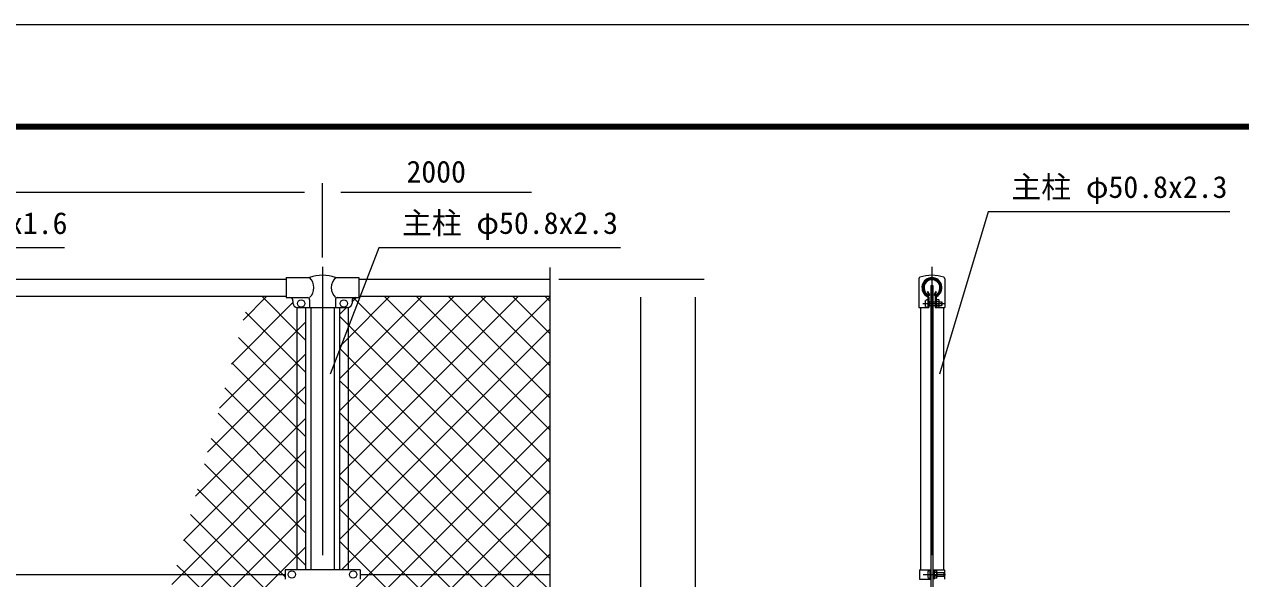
# Model space of a CAD drawing. Units: millimetres, scale not verified. Extents: x -4200 to 4200, y -2970 to 2970.
# Drawn here: x -2041 to 636, y 1750 to 2970 of the extents above; entities that cross this region are included whole.
import ezdxf
from ezdxf.enums import TextEntityAlignment as Align

# ---------------------------------------------------------------- set-up
doc = ezdxf.new("R2010")
doc.units = ezdxf.units.MM
doc.header["$LTSCALE"] = 20
doc.linetypes.add('USER1', pattern=[50.8, 31.75, -6.35, 6.35, -6.35])
for name, color, linetype, lineweight in [('0-0_D-BMK', 2, 'USER1', 13), ('0-1_D-STR1', 1, 'Continuous', 18), ('0-2_D-STR-DIM', 7, 'Continuous', 9), ('0-5_D-STR3', 3, 'Continuous', 13), ('0-6_D-STR2', 7, 'Continuous', 9), ('0-7_D-STR-TXT', 7, 'Continuous', 9), ('0-8_D-TTL', 7, 'Continuous', 9)]:
    doc.layers.add(name, color=color, linetype=linetype, lineweight=lineweight)
doc.styles.add('ＭＳ ゴシック', font='')
doc.styles.get('ＭＳ ゴシック').set_extended_font_data('MS Gothic')

msp = doc.modelspace()

# ---------------------------------------------------------------- linework, layer by layer
at = {"layer": '0-0_D-BMK'}
for p, q in [((-1384.97, 2436.71), (-1384.97, 328.24)), ((-43.67, 2436.71), (-43.67, 328.24)), ((-64, 2355.66), (-15.12, 2355.66)), ((-62.95, 1759.65), (-14.07, 1759.65))]:
    msp.add_line(p, q, dxfattribs=at)
at = {"layer": '0-1_D-STR1'}
for p, q in [((-3304.97, 2409.65), (-1464.97, 2409.65)), ((-1304.97, 2409.65), (-884.97, 2409.65)), ((-3304.97, 2371.65), (-1464.97, 2371.65)), ((-1304.97, 2371.65), (-884.97, 2371.65)), ((-53.85, 2381.39), (-52.47, 2382.19)), ((-50.35, 2375.31), (-53.85, 2381.39)), ((-48.96, 2376.12), (-52.47, 2382.19)), ((-38.39, 2376.12), (-34.88, 2382.19)), ((-37, 2375.31), (-33.49, 2381.39)), ((-33.49, 2381.39), (-34.88, 2382.19)), ((-1410.37, 2346.65), (-1410.37, 1770.15)), ((-1359.57, 2346.65), (-1359.57, 1770.15)), ((-69.07, 2346.65), (-69.07, 1770.15)), ((-18.27, 2346.65), (-18.27, 1770.15))]:
    msp.add_line(p, q, dxfattribs=at)
for centre, radius, start, end in [((-43.67, 2390.65), 19.05, 294.32478, 245.67522), ((-43.67, 2390.65), 17.45, 294.32478, 245.67522), ((-50.69, 2375.11), 2, 245.67522, 30), ((-50.69, 2375.11), 0.401, 245.67522, 30), ((-36.65, 2375.11), 2, 150, 294.32478), ((-36.65, 2375.11), 0.401, 150, 294.32478)]:
    msp.add_arc(centre, radius, start, end, dxfattribs=at)
at = {"layer": '0-2_D-STR-DIM'}
for p, q in [((-3344.97, 2600.68), (-1424.97, 2600.68)), ((-1384.97, 2456.71), (-1384.97, 2620.68)), ((-1384.97, 2456.71), (-1384.97, 2620.68)), ((-1344.97, 2600.68), (-924.97, 2600.68)), ((-884.97, 2434.65), (-884.97, 1460.3)), ((-864.97, 2409.65), (-664.97, 2409.65)), ((-864.97, 2409.65), (-544.97, 2409.65)), ((-684.97, 2369.65), (-684.97, 499.65)), ((-564.97, 2369.65), (-564.97, 449.65))]:
    msp.add_line(p, q, dxfattribs=at)
at = {"layer": '0-5_D-STR3'}
for p, q in [((-1464.97, 2412.65), (-1464.97, 2368.65)), ((-1464.97, 2412.65), (-1413.52, 2412.65)), ((-1356.42, 2412.65), (-1304.97, 2412.65)), ((-1304.97, 2412.65), (-1304.97, 2368.65)), ((-15.12, 2410.34), (-15.12, 2346.65)), ((-45.92, 2395.65), (-41.42, 2395.65)), ((-45.92, 2395.65), (-45.92, 488.65)), ((-41.42, 2395.65), (-41.42, 488.65)), ((-1464.97, 2368.65), (-1418.22, 2368.65)), ((-1449.97, 2361.65), (-1449.97, 2356.65)), ((-1413.52, 2363.95), (-1413.52, 2346.65)), ((-1356.42, 2363.95), (-1356.42, 2346.65)), ((-1351.72, 2368.65), (-1304.97, 2368.65)), ((-1319.97, 2361.65), (-1319.97, 2356.65)), ((-57.77, 2349.16), (-57.77, 2362.16)), ((-52.97, 2369.47), (-52.97, 2346.65)), ((-50.67, 2369.47), (-50.67, 2346.65)), ((-48.97, 2360.98), (-50.67, 2360.98)), ((-48.97, 2350.34), (-48.97, 2360.98)), ((-48.97, 2359.66), (-45.92, 2359.66)), ((-41.42, 2359.66), (-36.67, 2359.66)), ((-36.67, 2369.47), (-36.67, 2346.65)), ((-34.37, 2369.47), (-34.37, 2346.65)), ((-28.87, 2363.76), (-34.37, 2363.76)), ((-28.87, 2359.71), (-34.37, 2359.71)), ((-27.87, 2349.74), (-27.87, 2361.69)), ((-27.87, 2359.66), (-21.97, 2359.66)), ((-21.97, 2351.66), (-21.97, 2359.66)), ((-1441.47, 2346.65), (-1441.47, 1770.15)), ((-1439.97, 2346.65), (-1329.97, 2346.65)), ((-1422.47, 2346.65), (-1422.47, 1770.15)), ((-1347.47, 2346.65), (-1347.47, 1770.15)), ((-1328.47, 2346.65), (-1328.47, 1770.15)), ((-48.97, 2350.34), (-50.67, 2350.34)), ((-48.97, 2351.66), (-45.92, 2351.66)), ((-41.42, 2351.66), (-36.67, 2351.66)), ((-36.67, 2346.65), (-15.12, 2346.65)), ((-28.87, 2351.61), (-34.37, 2351.61)), ((-28.87, 2347.56), (-34.37, 2347.56)), ((-27.87, 2351.66), (-21.97, 2351.66)), ((-1467.47, 1770.15), (-1467.47, 1749.15)), ((-1302.47, 1770.15), (-1467.47, 1770.15)), ((-1302.47, 1770.15), (-1302.47, 1749.15)), ((-71.37, 1770.15), (-45.92, 1770.15)), ((-48.22, 1770.15), (-48.22, 1749.15)), ((-48.22, 1767.65), (-48.22, 1751.65)), ((-41.42, 1770.15), (-15.97, 1770.15)), ((-39.12, 1770.15), (-39.12, 1749.15)), ((-33.62, 1767.75), (-39.12, 1767.75)), ((-39.12, 1767.75), (-39.12, 1751.55)), ((-15.97, 1770.15), (-15.97, 1749.15)), ((-3307.98, 1759.64), (-1467.47, 1759.64)), ((-1302.47, 1759.64), (-884.97, 1759.64)), ((-53.02, 1766.15), (-53.02, 1753.15)), ((-48.22, 1765.85), (-48.22, 1753.45)), ((-39.12, 1765.85), (-39.12, 1753.45)), ((-33.62, 1763.7), (-39.12, 1763.7)), ((-33.62, 1755.6), (-39.12, 1755.6)), ((-33.62, 1751.55), (-39.12, 1751.55)), ((-32.62, 1765.57), (-32.62, 1753.61)), ((-32.62, 1763.65), (-17.22, 1763.65)), ((-32.62, 1755.65), (-17.22, 1755.65)), ((-17.22, 1763.65), (-17.22, 1755.65))]:
    msp.add_line(p, q, dxfattribs=at)
for points in [[(-72.22, 2410.34), (-72.22, 2346.65), (-50.67, 2346.65)], [(-71.37, 1770.15), (-71.37, 1749.15), (-45.92, 1749.15)]]:
    msp.add_lwpolyline(points, dxfattribs=at)
for centre in [(-1431.97, 2355.65), (-1337.97, 2355.65), (-1452.47, 1759.65), (-1317.47, 1759.65)]:
    msp.add_circle(centre, 8, dxfattribs=at)
for centre, radius, start, end in [((-1384.97, 2337.91), 80, 69.0916, 110.9084), ((-1434.78, 2390.65), 30.59, 314.01503, 45.98497), ((-1335.17, 2390.65), 30.59, 134.01503, 225.98497), ((-68.92, 2410.34), 3.3, 109.21688, 180), ((-43.68, 2337.91), 80, 70.77586, 109.21688), ((-43.67, 2390.65), 22, 298.0884, 241.9116), ((-43.67, 2390.65), 19.7, 298.0884, 241.9116), ((-18.42, 2410.34), 3.3, 0, 70.77586), ((-1456.97, 2361.65), 7, 0, 90), ((-1439.97, 2356.65), 10, 180, 270), ((-1418.22, 2363.95), 4.7, 0, 90), ((-1351.72, 2363.95), 4.7, 90, 180), ((-1329.97, 2356.65), 10, 270, 0), ((-1312.97, 2361.65), 7, 90, 180), ((-54.97, 2369.47), 2, 0, 61.9116), ((-54.97, 2369.47), 4.3, 0, 61.9116), ((-32.37, 2369.47), 4.3, 118.0884, 180), ((-32.37, 2369.47), 2, 118.0884, 180), ((-30.42, 2361.73), 2.55, 307.42505, 52.57495), ((-36.57, 2355.66), 8.7, 332.26063, 27.73937), ((-29.47, 2355.66), 8.5, 331.92751, 28.07249), ((-30.41, 2349.58), 2.54, 307.21089, 52.78911), ((-35.16, 1765.73), 2.54, 307.21089, 52.78911), ((-41.32, 1759.65), 8.7, 332.26063, 27.73937), ((-35.17, 1753.58), 2.55, 307.42505, 52.57495), ((-24.72, 1759.65), 8.5, 331.92751, 28.07249)]:
    msp.add_arc(centre, radius, start, end, dxfattribs=at)
for centre, start_param, end_param in [((-52.97, 2362.16), 1.5707963, 3.1415927), ((-52.97, 2349.16), 3.1415927, 4.712389), ((-48.22, 1766.15), 1.5707963, 3.1415927), ((-48.22, 1753.15), 3.1415927, 4.712389)]:
    msp.add_ellipse(centre, major_axis=(4.8, 0), ratio=0.3125, start_param=start_param, end_param=end_param, dxfattribs=at)
at = {"layer": '0-6_D-STR2'}
for p, q in [((-1585.63, 2222.48), (-1449.97, 2358.14)), ((-1559.39, 2319.43), (-1507.18, 2371.65)), ((-1328.47, 2279.75), (-1236.58, 2371.65)), ((-1328.47, 2209.04), (-1165.87, 2371.65)), ((-1328.47, 2138.33), (-1095.16, 2371.65)), ((-1328.47, 2067.62), (-1024.45, 2371.65)), ((-1328.47, 1996.91), (-953.74, 2371.65)), ((-1328.47, 1926.2), (-884.97, 2369.7)), ((-1320.23, 2358.7), (-1310.29, 2368.65)), ((-884.97, 1936.33), (-1316.68, 2368.04)), ((-884.97, 2007.04), (-1249.58, 2371.65)), ((-884.97, 2077.75), (-1178.87, 2371.65)), ((-884.97, 2148.46), (-1108.16, 2371.65)), ((-884.97, 2219.17), (-1037.45, 2371.65)), ((-884.97, 2289.89), (-966.73, 2371.65)), ((-884.97, 2360.6), (-896.02, 2371.65)), ((-1441.47, 2223.6), (-1554.69, 2336.81)), ((-1422.47, 2346.02), (-1423.1, 2346.65)), ((-1347.47, 2331.46), (-1332.29, 2346.65)), ((-1441.47, 2295.93), (-1422.47, 2314.93)), ((-1328.47, 2309.12), (-1347.47, 2328.12)), ((-884.97, 1865.62), (-1328.47, 2309.12)), ((-1611.87, 2125.53), (-1441.47, 2295.93)), ((-1441.47, 2152.89), (-1569.75, 2281.16)), ((-1347.47, 2260.75), (-1328.47, 2279.75)), ((-1328.47, 1855.48), (-884.97, 2298.98)), ((-1328.47, 2238.41), (-1347.47, 2257.41)), ((-1638.11, 2028.58), (-1441.47, 2225.22)), ((-1441.47, 2082.18), (-1584.81, 2225.51)), ((-1441.47, 2225.22), (-1422.47, 2244.22)), ((-1422.47, 2204.6), (-1441.47, 2223.6)), ((-884.97, 1794.91), (-1328.47, 2238.41)), ((-1347.47, 2190.04), (-1328.47, 2209.04)), ((-1441.47, 2011.47), (-1599.87, 2169.86)), ((-1441.47, 2154.51), (-1422.47, 2173.51)), ((-1328.47, 2167.7), (-1347.47, 2186.7)), ((-1664.35, 1931.63), (-1441.47, 2154.51)), ((-1422.47, 2133.89), (-1441.47, 2152.89)), ((-920.42, 1759.64), (-1328.47, 2167.7)), ((-1282.89, 1759.64), (-884.97, 2157.56)), ((-1347.47, 2119.33), (-1328.47, 2138.33)), ((-1328.47, 2096.99), (-1347.47, 2115.99)), ((-1441.47, 1940.76), (-1614.93, 2114.21)), ((-1441.47, 2083.8), (-1422.47, 2102.8)), ((-991.13, 1759.64), (-1328.47, 2096.99)), ((-1690.58, 1834.69), (-1441.47, 2083.8)), ((-1422.47, 2063.18), (-1441.47, 2082.18)), ((-1347.47, 2048.62), (-1328.47, 2067.62)), ((-1212.18, 1759.64), (-884.97, 2086.85)), ((-1441.47, 1870.04), (-1629.99, 2058.56)), ((-1328.47, 2026.28), (-1347.47, 2045.28)), ((-1694.91, 1759.64), (-1441.47, 2013.08)), ((-1441.47, 2013.08), (-1422.47, 2032.08)), ((-1422.47, 1992.47), (-1441.47, 2011.47)), ((-1061.84, 1759.64), (-1328.47, 2026.28)), ((-1141.47, 1759.64), (-884.97, 2016.14)), ((-1441.47, 1799.33), (-1645.05, 2002.91)), ((-1347.47, 1977.91), (-1328.47, 1996.91)), ((-1441.47, 1942.37), (-1422.47, 1961.37)), ((-1328.47, 1955.57), (-1347.47, 1974.57)), ((-1132.55, 1759.64), (-1328.47, 1955.57)), ((-1624.2, 1759.64), (-1441.47, 1942.37)), ((-1422.47, 1921.76), (-1441.47, 1940.76)), ((-1070.76, 1759.64), (-884.97, 1945.43)), ((-1347.47, 1907.2), (-1328.47, 1926.2)), ((-1543.21, 1759.64), (-1675.18, 1891.61)), ((-1441.47, 1871.66), (-1422.47, 1890.66)), ((-1000.05, 1759.64), (-884.97, 1874.72)), ((-1553.49, 1759.64), (-1441.47, 1871.66)), ((-1422.47, 1851.04), (-1441.47, 1870.04)), ((-1347.47, 1836.48), (-1328.47, 1855.48)), ((-1613.92, 1759.64), (-1690.24, 1835.97)), ((-1482.78, 1759.64), (-1441.47, 1800.95)), ((-1441.47, 1800.95), (-1422.47, 1819.95)), ((-1422.47, 1780.33), (-1441.47, 1799.33)), ((-929.34, 1759.64), (-884.97, 1804.01)), ((-1684.63, 1759.64), (-1705.3, 1780.32)), ((-1795.54, 1446.89), (-1482.78, 1759.64)), ((-1769.3, 1543.84), (-1553.49, 1759.64)), ((-1743.06, 1640.79), (-1624.2, 1759.64)), ((-1716.82, 1737.74), (-1694.91, 1759.64)), ((-1441.47, 1516.49), (-1684.63, 1759.64)), ((-1441.47, 1587.2), (-1613.92, 1759.64)), ((-1441.47, 1657.91), (-1543.21, 1759.64)), ((-1328.47, 1714.06), (-1282.89, 1759.64)), ((-1328.47, 1643.35), (-1212.18, 1759.64)), ((-1328.47, 1572.64), (-1141.47, 1759.64)), ((-1328.47, 1501.93), (-1070.76, 1759.64)), ((-1328.47, 1431.22), (-1000.05, 1759.64)), ((-1328.47, 1360.51), (-929.34, 1759.64)), ((-884.97, 1512.07), (-1132.55, 1759.64)), ((-884.97, 1582.78), (-1061.84, 1759.64)), ((-884.97, 1653.49), (-991.13, 1759.64)), ((-884.97, 1724.2), (-920.42, 1759.64))]:
    msp.add_line(p, q, dxfattribs=at)
for points in [[(-1422.47, 2275.31), (-1441.47, 2294.31), (-1518.81, 2371.65)], [(-1343.1, 1770.15), (-1328.47, 1784.77), (-884.97, 2228.27)], [(-1467.47, 1754.62), (-1472.5, 1759.64), (-1660.12, 1947.26)], [(-880.05, 1436.44), (-1203.26, 1759.64), (-1328.47, 1884.86), (-1347.47, 1903.86)], [(-884.97, 1370.65), (-1273.97, 1759.64), (-1328.47, 1814.15), (-1347.47, 1833.15)]]:
    msp.add_lwpolyline(points, dxfattribs=at)
at = {"layer": '0-7_D-STR-TXT'}
for points in [[(611.94, 2557.65), (80.28, 2557.65), (-27, 2200.03)], [(-1953.16, 2478.43), (-2489.46, 2478.43), (-2547.6, 2400.81)], [(-729.36, 2478.43), (-1261.02, 2478.43), (-1368.16, 2199.98)]]:
    msp.add_lwpolyline(points, dxfattribs=at)
at = {"layer": '0-8_D-TTL', "color": 2, "lineweight": 18}
msp.add_lwpolyline([(-4200, 2970), (4200, 2970), (4200, -2970), (-4200, -2970)], close=True, dxfattribs=at)
at = {"layer": '0-8_D-TTL'}
for points in [[(-3930, 2750), (3930, 2750), (3930, -2750), (-3930, -2750)], [(-3927.5, 2747.5), (3927.5, 2747.5), (3927.5, -2747.5), (-3927.5, -2747.5)], [(-3925, 2745), (3925, 2745), (3925, -2745), (-3925, -2745)], [(-3922.5, 2742.5), (3922.5, 2742.5), (3922.5, -2742.5), (-3922.5, -2742.5)], [(-3920, 2740), (3920, 2740), (3920, -2740), (-3920, -2740)]]:
    msp.add_lwpolyline(points, close=True, dxfattribs=at)

# ---------------------------------------------------------------- texts
at = {"layer": '0-2_D-STR-DIM', "style": 'ＭＳ ゴシック'}
msp.add_text('2000', height=48.09, dxfattribs=at).set_placement((-1200.22, 2607.42), align=Align.BOTTOM_LEFT)
at = {"layer": '0-7_D-STR-TXT', "style": 'ＭＳ ゴシック'}
for s, p in [('主柱 φ50.8x2.3', (131.2, 2573.66)), ('胴縁 \u300038.1x1.6', (-2437.52, 2494.21)), ('主柱 φ50.8x2.3', (-1210.1, 2494.44))]:
    msp.add_text(s, height=48.09, dxfattribs=at).set_placement(p, align=Align.BOTTOM_LEFT)

doc.saveas('drawing.dxf')
